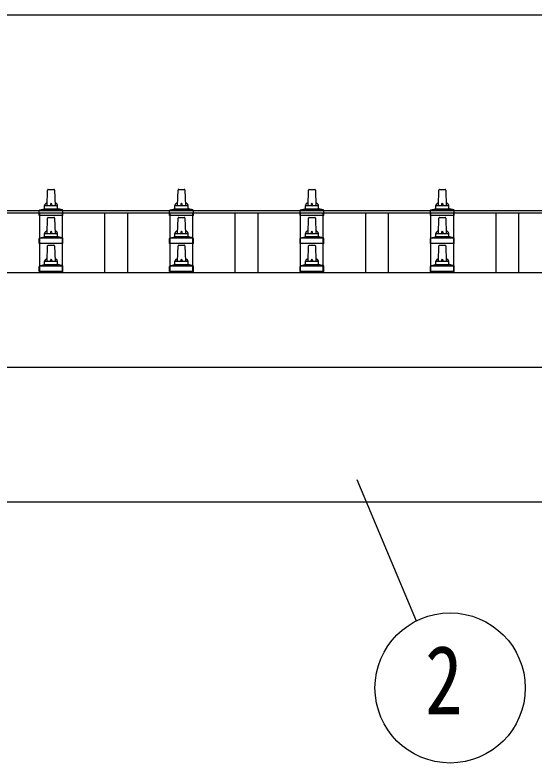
# Model space of a CAD drawing. Units: millimetres, scale not verified. Extents: x -16820 to 16820, y -11880 to 11880.
# Drawn here: x -12736 to -11940, y -606 to 542 of the extents above; entities that cross this region are included whole.
import ezdxf
from ezdxf.enums import TextEntityAlignment as Align

# ---------------------------------------------------------------- set-up
doc = ezdxf.new("R2010")
doc.units = ezdxf.units.MM
doc.header["$LTSCALE"] = 50
for name, color, linetype in [('0-5_YKK_13', 4, 'Continuous'), ('0-6_YKK_A1', 4, 'Continuous'), ('0-7_YKK_D', 6, 'Continuous')]:
    doc.layers.add(name, color=color, linetype=linetype)
doc.styles.add('ＭＳ ゴシック', font='')
doc.styles.get('ＭＳ ゴシック').set_extended_font_data('MS Gothic')

msp = doc.modelspace()

# ---------------------------------------------------------------- linework, layer by layer
at = {"layer": '0-5_YKK_13'}
for p, q in [((-12686.92, 249.98), (-12686.19, 273.5)), ((-12685.19, 274.48), (-12676.65, 274.48)), ((-12675.65, 273.5), (-12674.92, 249.98)), ((-12486.92, 249.98), (-12486.19, 273.5)), ((-12485.19, 274.48), (-12476.65, 274.48)), ((-12475.65, 273.5), (-12474.92, 249.98)), ((-12286.92, 249.98), (-12286.19, 273.5)), ((-12285.19, 274.48), (-12276.65, 274.48)), ((-12275.65, 273.5), (-12274.92, 249.98)), ((-12086.92, 249.98), (-12086.19, 273.5)), ((-12085.19, 274.48), (-12076.65, 274.48)), ((-12075.65, 273.5), (-12074.92, 249.98)), ((-12699.17, 234.48), (-12699.17, 242.19)), ((-12698.79, 242.98), (-12663.05, 242.98)), ((-12698.41, 243.16), (-12691.69, 244.79)), ((-12691.3, 244.98), (-12670.54, 244.98)), ((-12690.92, 245.76), (-12690.92, 249.98)), ((-12689.92, 249.98), (-12671.92, 249.98)), ((-12670.92, 245.76), (-12670.92, 249.98)), ((-12663.44, 243.16), (-12670.16, 244.79)), ((-12662.67, 234.48), (-12662.67, 242.19)), ((-12499.17, 234.48), (-12499.17, 242.19)), ((-12498.79, 242.98), (-12463.05, 242.98)), ((-12498.41, 243.16), (-12491.69, 244.79)), ((-12491.3, 244.98), (-12470.54, 244.98)), ((-12490.92, 245.76), (-12490.92, 249.98)), ((-12489.92, 249.98), (-12471.92, 249.98)), ((-12470.92, 245.76), (-12470.92, 249.98)), ((-12463.44, 243.16), (-12470.16, 244.79)), ((-12462.67, 234.48), (-12462.67, 242.19)), ((-12299.17, 234.48), (-12299.17, 242.19)), ((-12298.79, 242.98), (-12263.05, 242.98)), ((-12298.41, 243.16), (-12291.69, 244.79)), ((-12291.3, 244.98), (-12270.54, 244.98)), ((-12290.92, 245.76), (-12290.92, 249.98)), ((-12289.92, 249.98), (-12271.92, 249.98)), ((-12270.92, 245.76), (-12270.92, 249.98)), ((-12263.44, 243.16), (-12270.16, 244.79)), ((-12262.67, 234.48), (-12262.67, 242.19)), ((-12099.17, 234.48), (-12099.17, 242.19)), ((-12098.79, 242.98), (-12063.05, 242.98)), ((-12098.41, 243.16), (-12091.69, 244.79)), ((-12091.3, 244.98), (-12070.54, 244.98)), ((-12090.92, 245.76), (-12090.92, 249.98)), ((-12089.92, 249.98), (-12071.92, 249.98)), ((-12070.92, 245.76), (-12070.92, 249.98)), ((-12063.44, 243.16), (-12070.16, 244.79)), ((-12062.67, 234.48), (-12062.67, 242.19)), ((-12662.67, 234.48), (-12699.17, 234.48)), ((-12686.92, 207.12), (-12686.19, 230.64)), ((-12685.19, 231.62), (-12676.65, 231.62)), ((-12675.65, 230.64), (-12674.92, 207.12)), ((-12462.67, 234.48), (-12499.17, 234.48)), ((-12486.92, 207.12), (-12486.19, 230.64)), ((-12485.19, 231.62), (-12476.65, 231.62)), ((-12475.65, 230.64), (-12474.92, 207.12)), ((-12262.67, 234.48), (-12299.17, 234.48)), ((-12286.92, 207.12), (-12286.19, 230.64)), ((-12285.19, 231.62), (-12276.65, 231.62)), ((-12275.65, 230.64), (-12274.92, 207.12)), ((-12062.67, 234.48), (-12099.17, 234.48)), ((-12086.92, 207.12), (-12086.19, 230.64)), ((-12085.19, 231.62), (-12076.65, 231.62)), ((-12075.65, 230.64), (-12074.92, 207.12)), ((-12690.92, 202.9), (-12690.92, 207.12)), ((-12689.92, 207.12), (-12671.92, 207.12)), ((-12670.92, 202.9), (-12670.92, 207.12)), ((-12490.92, 202.9), (-12490.92, 207.12)), ((-12489.92, 207.12), (-12471.92, 207.12)), ((-12470.92, 202.9), (-12470.92, 207.12)), ((-12290.92, 202.9), (-12290.92, 207.12)), ((-12289.92, 207.12), (-12271.92, 207.12)), ((-12270.92, 202.9), (-12270.92, 207.12)), ((-12090.92, 202.9), (-12090.92, 207.12)), ((-12089.92, 207.12), (-12071.92, 207.12)), ((-12070.92, 202.9), (-12070.92, 207.12)), ((-12699.17, 191.62), (-12699.17, 199.33)), ((-12698.79, 200.12), (-12663.05, 200.12)), ((-12698.41, 200.3), (-12691.69, 201.93)), ((-12691.3, 202.12), (-12670.54, 202.12)), ((-12663.44, 200.3), (-12670.16, 201.93)), ((-12662.67, 191.62), (-12662.67, 199.33)), ((-12499.17, 191.62), (-12499.17, 199.33)), ((-12498.79, 200.12), (-12463.05, 200.12)), ((-12498.41, 200.3), (-12491.69, 201.93)), ((-12491.3, 202.12), (-12470.54, 202.12)), ((-12463.44, 200.3), (-12470.16, 201.93)), ((-12462.67, 191.62), (-12462.67, 199.33)), ((-12299.17, 191.62), (-12299.17, 199.33)), ((-12298.79, 200.12), (-12263.05, 200.12)), ((-12298.41, 200.3), (-12291.69, 201.93)), ((-12291.3, 202.12), (-12270.54, 202.12)), ((-12263.44, 200.3), (-12270.16, 201.93)), ((-12262.67, 191.62), (-12262.67, 199.33)), ((-12099.17, 191.62), (-12099.17, 199.33)), ((-12098.79, 200.12), (-12063.05, 200.12)), ((-12098.41, 200.3), (-12091.69, 201.93)), ((-12091.3, 202.12), (-12070.54, 202.12)), ((-12063.44, 200.3), (-12070.16, 201.93)), ((-12062.67, 191.62), (-12062.67, 199.33)), ((-12662.67, 191.62), (-12699.17, 191.62)), ((-12686.92, 164.26), (-12686.19, 187.79)), ((-12685.19, 188.76), (-12676.65, 188.76)), ((-12675.65, 187.79), (-12674.92, 164.26)), ((-12462.67, 191.62), (-12499.17, 191.62)), ((-12486.92, 164.26), (-12486.19, 187.79)), ((-12485.19, 188.76), (-12476.65, 188.76)), ((-12475.65, 187.79), (-12474.92, 164.26)), ((-12262.67, 191.62), (-12299.17, 191.62)), ((-12286.92, 164.26), (-12286.19, 187.79)), ((-12285.19, 188.76), (-12276.65, 188.76)), ((-12275.65, 187.79), (-12274.92, 164.26)), ((-12062.67, 191.62), (-12099.17, 191.62)), ((-12086.92, 164.26), (-12086.19, 187.79)), ((-12085.19, 188.76), (-12076.65, 188.76)), ((-12075.65, 187.79), (-12074.92, 164.26)), ((-12690.92, 160.05), (-12690.92, 164.26)), ((-12689.92, 164.26), (-12671.92, 164.26)), ((-12670.92, 160.05), (-12670.92, 164.26)), ((-12490.92, 160.05), (-12490.92, 164.26)), ((-12489.92, 164.26), (-12471.92, 164.26)), ((-12470.92, 160.05), (-12470.92, 164.26)), ((-12290.92, 160.05), (-12290.92, 164.26)), ((-12289.92, 164.26), (-12271.92, 164.26)), ((-12270.92, 160.05), (-12270.92, 164.26)), ((-12090.92, 160.05), (-12090.92, 164.26)), ((-12089.92, 164.26), (-12071.92, 164.26)), ((-12070.92, 160.05), (-12070.92, 164.26)), ((-12699.17, 148.76), (-12699.17, 156.47)), ((-12698.79, 157.26), (-12663.05, 157.26)), ((-12698.41, 157.45), (-12691.69, 159.08)), ((-12691.3, 159.26), (-12670.54, 159.26)), ((-12663.44, 157.45), (-12670.16, 159.08)), ((-12662.67, 148.76), (-12662.67, 156.47)), ((-12499.17, 148.76), (-12499.17, 156.47)), ((-12498.79, 157.26), (-12463.05, 157.26)), ((-12498.41, 157.45), (-12491.69, 159.08)), ((-12491.3, 159.26), (-12470.54, 159.26)), ((-12463.44, 157.45), (-12470.16, 159.08)), ((-12462.67, 148.76), (-12462.67, 156.47)), ((-12299.17, 148.76), (-12299.17, 156.47)), ((-12298.79, 157.26), (-12263.05, 157.26)), ((-12298.41, 157.45), (-12291.69, 159.08)), ((-12291.3, 159.26), (-12270.54, 159.26)), ((-12263.44, 157.45), (-12270.16, 159.08)), ((-12262.67, 148.76), (-12262.67, 156.47)), ((-12099.17, 148.76), (-12099.17, 156.47)), ((-12098.79, 157.26), (-12063.05, 157.26)), ((-12098.41, 157.45), (-12091.69, 159.08)), ((-12091.3, 159.26), (-12070.54, 159.26)), ((-12063.44, 157.45), (-12070.16, 159.08)), ((-12062.67, 148.76), (-12062.67, 156.47)), ((-12662.67, 148.76), (-12699.17, 148.76)), ((-12462.67, 148.76), (-12499.17, 148.76)), ((-12262.67, 148.76), (-12299.17, 148.76)), ((-12062.67, 148.76), (-12099.17, 148.76))]:
    msp.add_line(p, q, dxfattribs=at)
for centre, radius, start, end in [((-12685.19, 273.48), 1, 90, 178.60509), ((-12676.65, 273.48), 1, 1.39491, 90), ((-12485.19, 273.48), 1, 90, 178.60509), ((-12476.65, 273.48), 1, 1.39491, 90), ((-12285.19, 273.48), 1, 90, 178.60509), ((-12276.65, 273.48), 1, 1.39491, 90), ((-12085.19, 273.48), 1, 90, 178.60509), ((-12076.65, 273.48), 1, 1.39491, 90), ((-12686.84, 249.34), 4.13, 90, 171.17633), ((-12677.59, 249.98), 4.83, 133.60282, 180), ((-12684.25, 249.98), 4.83, 0, 46.39718), ((-12675.01, 249.34), 4.13, 8.82367, 90), ((-12486.84, 249.34), 4.13, 90, 171.17633), ((-12477.59, 249.98), 4.83, 133.60282, 180), ((-12484.25, 249.98), 4.83, 0, 46.39718), ((-12475.01, 249.34), 4.13, 8.82367, 90), ((-12286.84, 249.34), 4.13, 90, 171.17633), ((-12277.59, 249.98), 4.83, 133.60282, 180), ((-12284.25, 249.98), 4.83, 0, 46.39718), ((-12275.01, 249.34), 4.13, 8.82367, 90), ((-12086.84, 249.34), 4.13, 90, 171.17633), ((-12077.59, 249.98), 4.83, 133.60282, 180), ((-12084.25, 249.98), 4.83, 0, 46.39718), ((-12075.01, 249.34), 4.13, 8.82367, 90), ((-12698.17, 242.19), 1, 103.62699, 180), ((-12691.92, 245.76), 1, 283.62699, 0), ((-12689.92, 248.98), 1, 90, 180), ((-12671.92, 248.98), 1, 0, 90), ((-12669.92, 245.76), 1, 180, 256.37301), ((-12663.67, 242.19), 1, 0, 76.37301), ((-12498.17, 242.19), 1, 103.62699, 180), ((-12491.92, 245.76), 1, 283.62699, 0), ((-12489.92, 248.98), 1, 90, 180), ((-12471.92, 248.98), 1, 0, 90), ((-12469.92, 245.76), 1, 180, 256.37301), ((-12463.67, 242.19), 1, 0, 76.37301), ((-12298.17, 242.19), 1, 103.62699, 180), ((-12291.92, 245.76), 1, 283.62699, 0), ((-12289.92, 248.98), 1, 90, 180), ((-12271.92, 248.98), 1, 0, 90), ((-12269.92, 245.76), 1, 180, 256.37301), ((-12263.67, 242.19), 1, 0, 76.37301), ((-12098.17, 242.19), 1, 103.62699, 180), ((-12091.92, 245.76), 1, 283.62699, 0), ((-12089.92, 248.98), 1, 90, 180), ((-12071.92, 248.98), 1, 0, 90), ((-12069.92, 245.76), 1, 180, 256.37301), ((-12063.67, 242.19), 1, 0, 76.37301), ((-12685.19, 230.62), 1, 90, 178.60509), ((-12676.65, 230.62), 1, 1.39491, 90), ((-12485.19, 230.62), 1, 90, 178.60509), ((-12476.65, 230.62), 1, 1.39491, 90), ((-12285.19, 230.62), 1, 90, 178.60509), ((-12276.65, 230.62), 1, 1.39491, 90), ((-12085.19, 230.62), 1, 90, 178.60509), ((-12076.65, 230.62), 1, 1.39491, 90), ((-12686.84, 206.48), 4.13, 90, 171.17633), ((-12689.92, 206.12), 1, 90, 180), ((-12677.59, 207.12), 4.83, 133.60282, 180), ((-12684.25, 207.12), 4.83, 0, 46.39718), ((-12675.01, 206.48), 4.13, 8.82367, 90), ((-12671.92, 206.12), 1, 0, 90), ((-12486.84, 206.48), 4.13, 90, 171.17633), ((-12489.92, 206.12), 1, 90, 180), ((-12477.59, 207.12), 4.83, 133.60282, 180), ((-12484.25, 207.12), 4.83, 0, 46.39718), ((-12475.01, 206.48), 4.13, 8.82367, 90), ((-12471.92, 206.12), 1, 0, 90), ((-12286.84, 206.48), 4.13, 90, 171.17633), ((-12289.92, 206.12), 1, 90, 180), ((-12277.59, 207.12), 4.83, 133.60282, 180), ((-12284.25, 207.12), 4.83, 0, 46.39718), ((-12275.01, 206.48), 4.13, 8.82367, 90), ((-12271.92, 206.12), 1, 0, 90), ((-12086.84, 206.48), 4.13, 90, 171.17633), ((-12089.92, 206.12), 1, 90, 180), ((-12077.59, 207.12), 4.83, 133.60282, 180), ((-12084.25, 207.12), 4.83, 0, 46.39718), ((-12075.01, 206.48), 4.13, 8.82367, 90), ((-12071.92, 206.12), 1, 0, 90), ((-12698.17, 199.33), 1, 103.62699, 180), ((-12691.92, 202.9), 1, 283.62699, 0), ((-12669.92, 202.9), 1, 180, 256.37301), ((-12663.67, 199.33), 1, 0, 76.37301), ((-12498.17, 199.33), 1, 103.62699, 180), ((-12491.92, 202.9), 1, 283.62699, 0), ((-12469.92, 202.9), 1, 180, 256.37301), ((-12463.67, 199.33), 1, 0, 76.37301), ((-12298.17, 199.33), 1, 103.62699, 180), ((-12291.92, 202.9), 1, 283.62699, 0), ((-12269.92, 202.9), 1, 180, 256.37301), ((-12263.67, 199.33), 1, 0, 76.37301), ((-12098.17, 199.33), 1, 103.62699, 180), ((-12091.92, 202.9), 1, 283.62699, 0), ((-12069.92, 202.9), 1, 180, 256.37301), ((-12063.67, 199.33), 1, 0, 76.37301), ((-12685.19, 187.76), 1, 90, 178.60509), ((-12676.65, 187.76), 1, 1.39491, 90), ((-12485.19, 187.76), 1, 90, 178.60509), ((-12476.65, 187.76), 1, 1.39491, 90), ((-12285.19, 187.76), 1, 90, 178.60509), ((-12276.65, 187.76), 1, 1.39491, 90), ((-12085.19, 187.76), 1, 90, 178.60509), ((-12076.65, 187.76), 1, 1.39491, 90), ((-12686.84, 163.63), 4.13, 90, 171.17633), ((-12689.92, 163.26), 1, 90, 180), ((-12677.59, 164.26), 4.83, 133.60282, 180), ((-12684.25, 164.26), 4.83, 0, 46.39718), ((-12675.01, 163.63), 4.13, 8.82367, 90), ((-12671.92, 163.26), 1, 0, 90), ((-12486.84, 163.63), 4.13, 90, 171.17633), ((-12489.92, 163.26), 1, 90, 180), ((-12477.59, 164.26), 4.83, 133.60282, 180), ((-12484.25, 164.26), 4.83, 0, 46.39718), ((-12475.01, 163.63), 4.13, 8.82367, 90), ((-12471.92, 163.26), 1, 0, 90), ((-12286.84, 163.63), 4.13, 90, 171.17633), ((-12289.92, 163.26), 1, 90, 180), ((-12277.59, 164.26), 4.83, 133.60282, 180), ((-12284.25, 164.26), 4.83, 0, 46.39718), ((-12275.01, 163.63), 4.13, 8.82367, 90), ((-12271.92, 163.26), 1, 0, 90), ((-12086.84, 163.63), 4.13, 90, 171.17633), ((-12089.92, 163.26), 1, 90, 180), ((-12077.59, 164.26), 4.83, 133.60282, 180), ((-12084.25, 164.26), 4.83, 0, 46.39718), ((-12075.01, 163.63), 4.13, 8.82367, 90), ((-12071.92, 163.26), 1, 0, 90), ((-12698.17, 156.47), 1, 103.62699, 180), ((-12691.92, 160.05), 1, 283.62699, 0), ((-12669.92, 160.05), 1, 180, 256.37301), ((-12663.67, 156.47), 1, 0, 76.37301), ((-12498.17, 156.47), 1, 103.62699, 180), ((-12491.92, 160.05), 1, 283.62699, 0), ((-12469.92, 160.05), 1, 180, 256.37301), ((-12463.67, 156.47), 1, 0, 76.37301), ((-12298.17, 156.47), 1, 103.62699, 180), ((-12291.92, 160.05), 1, 283.62699, 0), ((-12269.92, 160.05), 1, 180, 256.37301), ((-12263.67, 156.47), 1, 0, 76.37301), ((-12098.17, 156.47), 1, 103.62699, 180), ((-12091.92, 160.05), 1, 283.62699, 0), ((-12069.92, 160.05), 1, 180, 256.37301), ((-12063.67, 156.47), 1, 0, 76.37301)]:
    msp.add_arc(centre, radius, start, end, dxfattribs=at)
at = {"layer": '0-6_YKK_A1'}
for p, q in [((-13503.92, 242.18), (-8057.92, 242.18)), ((-13503.92, 238.59), (-8057.92, 238.59)), ((-12698.42, 147.17), (-12698.42, 238.59)), ((-12663.42, 147.17), (-12663.42, 238.59)), ((-12598.42, 147.17), (-12598.42, 238.59)), ((-12563.42, 147.17), (-12563.42, 238.59)), ((-12498.42, 147.17), (-12498.42, 238.59)), ((-12463.42, 147.17), (-12463.42, 238.59)), ((-12398.42, 147.17), (-12398.42, 238.59)), ((-12363.42, 147.17), (-12363.42, 238.59)), ((-12298.42, 147.17), (-12298.42, 238.59)), ((-12263.42, 147.17), (-12263.42, 238.59)), ((-12198.42, 147.17), (-12198.42, 238.59)), ((-12163.42, 147.17), (-12163.42, 238.59)), ((-12098.42, 147.17), (-12098.42, 238.59)), ((-12063.42, 147.17), (-12063.42, 238.59)), ((-11998.42, 147.17), (-11998.42, 238.59)), ((-11963.42, 147.17), (-11963.42, 238.59)), ((-13499.22, 147.1), (-8062.62, 147.1)), ((-8062.62, 1.44), (-13499.22, 1.44)), ((-13387.42, -205), (-8174.42, -205))]:
    msp.add_line(p, q, dxfattribs=at)
at = {"layer": '0-7_YKK_D'}
for p, q in [((-13315.92, 542.18), (-8245.92, 542.18)), ((-12211.82, -170.69), (-12120.82, -387.45))]:
    msp.add_line(p, q, dxfattribs=at)
msp.add_circle((-12069.02, -490.34), 115.2, dxfattribs=at)

# ---------------------------------------------------------------- texts
at = {"layer": '0-7_YKK_D', "style": 'ＭＳ ゴシック', "width": 0.8}
msp.add_text('2', height=105.6, dxfattribs=at).set_placement((-12107.42, -562.34), align=Align.BOTTOM_LEFT)

doc.saveas('drawing.dxf')
